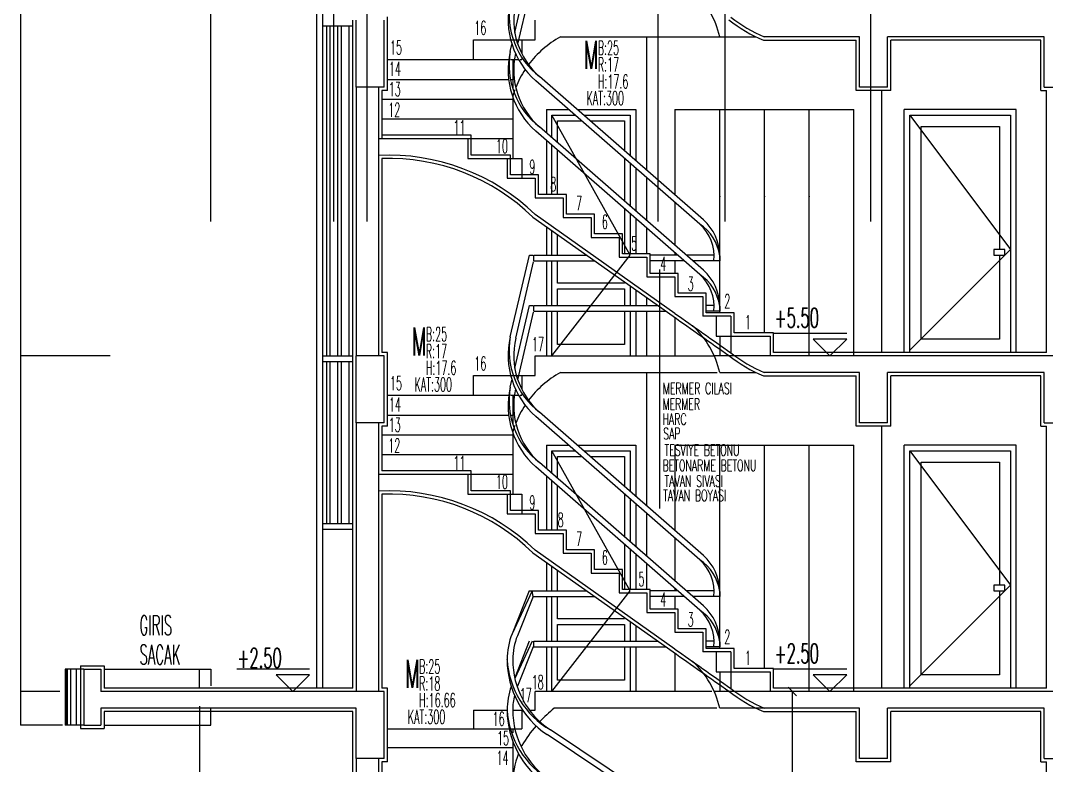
# Model space of a CAD drawing. Extents: x 78 to 306, y -397 to 18.
# Drawn here: x 277.9871 to 278.1706, y -396.8218 to -396.6886 of the extents above; entities that cross this region are included whole.
import ezdxf

# ---------------------------------------------------------------- set-up
doc = ezdxf.new("R2010")
doc.units = 0
doc.header["$LTSCALE"] = 0.5
doc.header["$MEASUREMENT"] = 0
doc.linetypes.add('DASHDOT2', pattern=[0.5, 0.25, -0.125, 0, -0.125])
doc.linetypes.add('DOT2', pattern=[0.125, 0, -0.125])
doc.layers.get('0').update_dxf_attribs({"linetype": 'CONTINUOUS'})
for name, color, linetype in [('AKS', 5, 'DASHDOT2'), ('DUVAR', 6, 'CONTINUOUS'), ('IZDUSUM', 2, 'DOT2'), ('KAPI', 1, 'CONTINUOUS'), ('KOLON', 4, 'CONTINUOUS'), ('MERDIVEN', 3, 'CONTINUOUS'), ('OLCU', 31, 'CONTINUOUS'), ('SIVA', 7, 'CONTINUOUS'), ('TARAMA', 8, 'CONTINUOUS'), ('TEFRIS', 11, 'CONTINUOUS'), ('YESIL', 73, 'CONTINUOUS')]:
    doc.layers.add(name, color=color, linetype=linetype)
doc.styles.add('OLCU', font='romans.shx', dxfattribs={"width": 0.6, "height": 0.125})

msp = doc.modelspace()

# ---------------------------------------------------------------- linework, layer by layer
at = {"color": 0, "linetype": 'ByBlock'}
msp.add_line((278.125886640167, -396.8093098737714), (278.124386640167, -396.8078098737714), dxfattribs=at)
at = {"layer": 'AKS'}
for p, q in [((278.0211439419302, -396.9495598737714), (278.0211439419302, -396.2955598737722)), ((278.0431439419302, -396.9495598737714), (278.0431439419302, -396.2955598737722)), ((278.1011439419303, -396.9495598737714), (278.1011439419303, -396.2955598737722)), ((278.1391439419302, -396.9495598737714), (278.1391439419302, -396.2955598737722)), ((278.0491439419303, -396.9495598737714), (278.0491439419303, -396.2995598737714)), ((278.1131439419303, -396.9495598737714), (278.1131439419303, -396.2995598737714))]:
    msp.add_line(p, q, dxfattribs=at)
at = {"layer": 'DUVAR'}
for p, q in [((278.0471439419395, -396.7005598737714), (278.0471439419405, -396.7485598737714)), ((278.0511439419381, -396.7005598737714), (278.0511439419402, -396.7485598737714)), ((278.0471439419395, -396.7605598737714), (278.0471439419405, -396.8085598737714)), ((278.0511439419381, -396.7605598737714), (278.0511439419402, -396.8085598737714)), ((278.0471439419395, -396.8205598737714), (278.0471439419405, -396.8685598737714)), ((278.0511439419381, -396.8205598737714), (278.0511439419402, -396.8685598737714))]:
    msp.add_line(p, q, dxfattribs=at)
at = {"layer": 'IZDUSUM', "ltscale": 0.6}
for p, q in [((278.0961439419302, -396.7305598737714), (278.0821439419303, -396.7055598737714)), ((278.1461439419242, -396.7055598737714), (278.1641439419264, -396.7295598737714)), ((278.0821439419303, -396.7485598737714), (278.0961439419302, -396.7305598737714)), ((278.1641439419264, -396.7295598737714), (278.1461439419242, -396.7475598737714)), ((278.0031439419303, -396.7485598737714), (277.9871737502912, -396.7485598737714)), ((278.0961439419302, -396.7905598737714), (278.0821439419303, -396.7655598737714)), ((278.1461439419242, -396.7655598737714), (278.1641439419264, -396.7895598737714)), ((278.0821439419303, -396.8085598737714), (278.0961439419302, -396.7905598737714)), ((278.1641439419264, -396.7895598737714), (278.1461439419242, -396.8075598737714)), ((278.0191439419337, -396.8079598737714), (278.019143941934, -396.8045598737714)), ((277.9941439419302, -396.8085598737714), (277.9871737502912, -396.8085598737714)), ((278.0191439419337, -396.8111598737714), (278.019143941934, -396.8145598737714))]:
    msp.add_line(p, q, dxfattribs=at)
at = {"layer": 'IZDUSUM', "ltscale": 0.3}
for p, q in [((278.1115301200708, -396.741501050242), (278.1115301200708, -396.7450304620067)), ((278.1115301200708, -396.7450304620067), (278.1141551200706, -396.7450304620067)), ((278.1121439419342, -396.7450304620067), (278.1121439419342, -396.7485598737714)), ((278.1141551200706, -396.7450304620067), (278.1141551200706, -396.7480304620067)), ((278.1211737502912, -396.7485598737714), (278.111162466109, -396.7485598737714)), ((278.1115301200708, -396.801501050242), (278.1115301200708, -396.8050304620067)), ((278.1115301200708, -396.8050304620067), (278.1141551200706, -396.8050304620067)), ((278.1121439419342, -396.8050304620067), (278.1121439419342, -396.8085598737714)), ((278.1141551200706, -396.8050304620067), (278.1141551200706, -396.8080304620067)), ((278.1211737502912, -396.8085598737714), (278.111162466109, -396.8085598737714))]:
    msp.add_line(p, q, dxfattribs=at)
at = {"layer": 'KAPI'}
for p, q in [((278.0401439419398, -396.8079598737714), (278.0401439419398, -396.4011598737711)), ((278.0411439419398, -396.4011598737714), (278.0411439419398, -396.8079598737714)), ((278.0411439419398, -396.6895598737714), (278.0465439419395, -396.6895598737714)), ((278.0411439419398, -396.7485598737714), (278.0465439419395, -396.7485598737714)), ((278.0411439419398, -396.7495598737714), (278.0465439419395, -396.7495598737714)), ((278.0411439419398, -396.7785598737714), (278.0465439419395, -396.7785598737714)), ((278.0411439419398, -396.7795598737714), (278.0465439419395, -396.7795598737714))]:
    msp.add_line(p, q, dxfattribs=at)
at = {"layer": 'KAPI', "ltscale": 1.4}
for p, q in [((277.9871439419339, -396.4945598737714), (277.987143941934, -396.8145598737714)), ((278.0755057847823, -396.6907452036153), (278.078130361833, -396.6795598737714)), ((278.0760390988768, -396.6928498595255), (278.0788769493501, -396.6807556085363)), ((278.0746998679174, -396.6941798316664), (278.075001221553, -396.6928955333784)), ((278.1085788766508, -396.725016205905), (278.0792755846844, -396.6994110834063)), ((278.1092368679463, -396.7242631803709), (278.07993357598, -396.6986580578722)), ((278.1085788766508, -396.734016205905), (278.0792755846844, -396.7084110834063)), ((278.1092368679463, -396.7332631803709), (278.07993357598, -396.7076580578722)), ((278.0746998679174, -396.7451798316664), (278.078130361833, -396.7305598737714)), ((278.078130361833, -396.7305598737714), (278.0787364146153, -396.7305598737714)), ((278.0789228774523, -396.7305598737714), (278.0883535093315, -396.7305598737714)), ((278.0789228774523, -396.7315598737714), (278.0789228774523, -396.7305598737714)), ((278.104623343548, -396.7305598737714), (278.0997439419339, -396.7305598737714)), ((278.111162466109, -396.7305598737714), (278.1061431204915, -396.7305598737714)), ((278.0756734258865, -396.7454082717696), (278.0788769493501, -396.7317556085363)), ((278.0789228774523, -396.7315598737714), (278.0897701759982, -396.7315598737714)), ((278.1057677743926, -396.7315598737714), (278.0997439419339, -396.7315598737714)), ((278.1121439419342, -396.7315598737714), (278.1072875513361, -396.7315598737714)), ((278.1121439419342, -396.7306638974106), (278.1121439419342, -396.7315598737714)), ((278.0755057847823, -396.7507452036153), (278.078130361833, -396.7395598737714)), ((278.078130361833, -396.7395598737714), (278.0787364146153, -396.7395598737714)), ((278.0789228774523, -396.7395598737714), (278.1011035093316, -396.7395598737714)), ((278.0789228774523, -396.7405598737714), (278.0789228774523, -396.7395598737714)), ((278.111162466109, -396.7395598737714), (278.1097439419339, -396.7395598737714)), ((278.1121439419342, -396.7396638974106), (278.1121439419342, -396.7405598737714)), ((278.0760390988768, -396.7528498595255), (278.0788769493501, -396.7407556085363)), ((278.0789228774523, -396.7405598737714), (278.1025201759982, -396.7405598737714)), ((278.1121439419342, -396.7405598737714), (278.1097439419339, -396.7405598737714)), ((278.0746998679174, -396.7541798316664), (278.075001221553, -396.7528955333784)), ((278.1085788766508, -396.785016205905), (278.0792755846844, -396.7594110834063)), ((278.1092368679463, -396.7842631803709), (278.07993357598, -396.7586580578722)), ((278.1085788766508, -396.794016205905), (278.0792755846844, -396.7684110834063)), ((278.1092368679463, -396.7932631803709), (278.07993357598, -396.7676580578722)), ((278.0786439419431, -396.7905598737714), (278.0750379833018, -396.7982284791557)), ((278.0781054254622, -396.7905598737714), (278.0750379833018, -396.7982284791557)), ((278.0781054254622, -396.7905598737714), (278.0883535093315, -396.7905598737714)), ((278.0787824584231, -396.7915598737714), (278.0786439419431, -396.7905598737714)), ((278.104623343548, -396.7905598737714), (278.0997439419339, -396.7905598737714)), ((278.111162466109, -396.7905598737714), (278.1061431204915, -396.7905598737714)), ((278.1121439419342, -396.7906638974106), (278.1121439419342, -396.7915598737714)), ((278.0787824584231, -396.7915598737714), (278.0759664599924, -396.7985998698328)), ((278.0787824584231, -396.7915598737714), (278.0897701759982, -396.7915598737714)), ((278.1057677743926, -396.7915598737713), (278.0997439419339, -396.7915598737713)), ((278.1121439419342, -396.7915598737714), (278.1072875513361, -396.7915598737713)), ((278.0781054254622, -396.7995598737714), (278.0754909236007, -396.8060961284111)), ((278.0786439419431, -396.7995598737714), (278.0755164440644, -396.8062109614455)), ((278.0789228774523, -396.7995598737714), (278.1011035093316, -396.7995598737714)), ((278.0789228774523, -396.8005598737714), (278.0789228774523, -396.7995598737714)), ((278.111162466109, -396.7995598737714), (278.1097439419339, -396.7995598737714)), ((278.1121439419342, -396.7996638974106), (278.1121439419342, -396.8005598737714)), ((278.0787824584231, -396.8005598737714), (278.0759664599924, -396.8075998698328)), ((278.0789228774523, -396.8005598737714), (278.1025201759982, -396.8005598737714)), ((278.1121439419342, -396.8005598737714), (278.1097439419339, -396.8005598737714)), ((278.0741439419344, -396.802877673806), (278.0741439419344, -396.8028708626189)), ((277.9984430683699, -396.8045598737714), (277.995143941937, -396.8045598737714)), ((278.0021439419302, -396.8045598737714), (278.0211439419302, -396.8045598737714)), ((278.0211439419302, -396.8045598737714), (278.0211439419302, -396.8075598737714)), ((278.0750388630735, -396.8072262797265), (278.0750379833018, -396.8072284791558)), ((278.0750389300123, -396.8072264658356), (278.0750379833018, -396.8072284791558)), ((278.0211439419302, -396.8145598737714), (278.0211439419302, -396.8115598737714)), ((278.0741439419344, -396.811877673806), (278.0741439419344, -396.8118708626189)), ((277.9946331502425, -396.8145598737714), (277.987143941934, -396.8145598737714)), ((277.9984430683699, -396.8145598737714), (277.995143941937, -396.8145598737714)), ((278.0021439419302, -396.8145598737714), (278.0211439419302, -396.8145598737714)), ((278.019143941934, -396.8145598737714), (278.019143941934, -396.8569598737714)), ((278.1060229941908, -396.8327468338219), (278.0813132687751, -396.8162736835448)), ((278.1065776943869, -396.8319147835276), (278.0818679689714, -396.8154416332505))]:
    msp.add_line(p, q, dxfattribs=at)
for centre, radius, start, end in [((278.0888164584699, -396.6884922131621), 0.0145, 166.7947485186493, 228.8531430923272), ((278.0885425720721, -396.6875598531943), 0.01404581648699123, 170.2443317108875, 232.1988844036544), ((278.0888164584699, -396.6884922131621), 0.0135, 166.7947485186493, 228.8531430923272), ((278.0888164584699, -396.6974922131621), 0.0145, 166.7947485186493, 228.8531430923272), ((278.0885425720721, -396.6965598531943), 0.01404581648699123, 170.2443317108875, 232.1988844036544), ((278.0888164584699, -396.6974922131621), 0.0135, 167.402127954247, 228.8531430923272), ((278.104079615506, -396.7318053895172), 0.008144713928051318, 8.056600433461284, 56.46715810836864), ((278.1036439419341, -396.7306638974106), 0.0075, 353.138858485785, 48.85314309232722), ((278.1036439419341, -396.7306638974106), 0.0085, 0, 48.85314309232722), ((278.104079615506, -396.7408053895172), 0.008144713928051318, 8.056600433461284, 56.46715810836864), ((278.1036439419341, -396.7396638974106), 0.0075, 353.138858485785, 48.85314309232722), ((278.1036439419341, -396.7396638974106), 0.0085, 0, 48.85314309232722), ((278.0888164584699, -396.7484922131621), 0.0145, 166.7947485186493, 228.8531430923272), ((278.0885425720721, -396.7475598531943), 0.01404581648699123, 170.2443317108875, 232.1988844036544), ((278.0888164584699, -396.7484922131621), 0.0135, 166.7947485186493, 228.8531430923272), ((278.0888164584699, -396.7574922131621), 0.0145, 166.7947485186493, 228.8531430923272), ((278.0885425720721, -396.7565598531943), 0.01404581648699123, 170.2443317108875, 232.1988844036544), ((278.0888164584699, -396.7574922131621), 0.0135, 167.402127954247, 228.8531430923272), ((278.104079615506, -396.7918053895172), 0.008144713928051318, 8.056600433461284, 56.46715810836864), ((278.1036439419341, -396.7906638974106), 0.0075, 353.138858485785, 48.85314309232722), ((278.1036439419341, -396.7906638974106), 0.0085, 0, 48.85314309232722), ((278.104079615506, -396.8008053895172), 0.008144713928051318, 8.056600433461284, 56.46715810836864), ((278.1036439419341, -396.7996638974106), 0.0075, 353.138858485785, 48.85314309232722), ((278.1036439419341, -396.7996638974106), 0.0085, 0, 48.85314309232722), ((278.0866439419344, -396.8028708626189), 0.0125, 158.1985904706174, 180), ((278.0866439419344, -396.8028708626189), 0.0115, 158.1985904706174, 180), ((278.0897677928687, -396.8019287522661), 0.01565264099463733, 183.4756152540601, 239.6888316986364), ((278.0902439419344, -396.802877673806), 0.0161, 180, 236.3099324740654), ((278.0902439419344, -396.802877673806), 0.0151, 180, 236.3099324740654), ((278.0866439419344, -396.8118708626189), 0.0125, 160.3424354139495, 180), ((278.0866439419344, -396.8118708626189), 0.0115, 158.1985904706174, 158.6780426793013), ((278.0866439419344, -396.8118708626189), 0.0115, 166.733181401989, 180), ((278.0897677928687, -396.8109287522661), 0.01565264099463733, 183.4756152540601, 239.6888316986364), ((278.0902439419344, -396.811877673806), 0.0161, 180, 236.3099324740654), ((278.0902439419344, -396.811877673806), 0.0151, 180, 236.3099324740654)]:
    msp.add_arc(centre, radius, start, end, dxfattribs=at)
for p in [(278.1121439419302, -396.7200598737714), (278.1201439419302, -396.7200598737714), (278.1281439419303, -396.7200598737714)]:
    msp.add_point(p, dxfattribs=at)
at = {"layer": 'KOLON'}
for p, q in [((278.0471439419395, -396.7005598737714), (278.0471439419395, -396.6885598737714)), ((278.0521439419302, -396.7005598737714), (278.0521439419302, -396.6885598737714)), ((278.1371439419395, -396.6915598737714), (278.1200955081806, -396.6915598737714)), ((278.1371439419395, -396.7005598737714), (278.1371439419395, -396.6915598737714)), ((278.1421439419303, -396.7005598737714), (278.1421439419303, -396.6915598737714)), ((278.1701439419431, -396.6915598737714), (278.1421439419303, -396.6915598737714)), ((278.1701439419431, -396.7005598737714), (278.1701439419431, -396.6915598737714)), ((278.0521439419302, -396.7005598737714), (278.0471439419395, -396.7005598737714)), ((278.1421439419303, -396.7005598737714), (278.1371439419395, -396.7005598737714)), ((278.1701439419431, -396.7005598737714), (278.1751439419339, -396.7005598737714)), ((278.0511439419384, -396.7097363443596), (278.0671141335774, -396.7097363443596)), ((278.0671141335774, -396.7097363443596), (278.0671141335774, -396.7132657561243)), ((278.0671141335774, -396.7132657561243), (278.0741327637979, -396.7132657561243)), ((278.0741327637979, -396.7132657561243), (278.0741327637979, -396.716795167889)), ((278.0741327637979, -396.716795167889), (278.0791439419339, -396.716795167889)), ((278.0791439419339, -396.716795167889), (278.0791439419339, -396.7203245796537)), ((278.0791439419339, -396.7203245796537), (278.0841439419339, -396.7203245796537)), ((278.0841439419339, -396.7203245796537), (278.0841439419339, -396.7238539914184)), ((278.1041439419332, -396.7409716384768), (278.0791439419339, -396.7233245796537)), ((278.0841439419339, -396.7238539914184), (278.0891439419339, -396.7238539914184)), ((278.0891439419339, -396.7238539914184), (278.0891439419339, -396.7273834031831)), ((278.0891439419339, -396.7273834031831), (278.0941439419339, -396.7273834031831)), ((278.0941439419339, -396.7273834031831), (278.0941439419339, -396.7309128149478)), ((278.0941439419339, -396.7309128149478), (278.0991439419338, -396.7309128149478)), ((278.0991439419338, -396.7309128149478), (278.0991439419338, -396.7344422267125)), ((278.0991439419338, -396.7344422267125), (278.1041439419338, -396.7344422267125)), ((278.1041439419338, -396.7344422267125), (278.1041439419338, -396.7379716384773)), ((278.1041439419338, -396.7379716384773), (278.1091439419338, -396.7379716384773)), ((278.1091439419338, -396.7379716384773), (278.1091439419338, -396.741501050242)), ((278.1141551200706, -396.741501050242), (278.1091439419338, -396.741501050242)), ((278.1141551200706, -396.741501050242), (278.1141551200706, -396.7450304620067)), ((278.1141551200706, -396.7450304620067), (278.1211737502912, -396.7450304620067)), ((278.1211737502912, -396.7450304620067), (278.1211737502912, -396.7485598737714)), ((278.0471439419395, -396.7605598737714), (278.0471439419395, -396.7485598737714)), ((278.0521439419302, -396.7485598737714), (278.0471439419395, -396.7485598737714)), ((278.0521439419302, -396.7605598737714), (278.0521439419302, -396.7485598737714)), ((278.3191439419393, -396.7485598737714), (278.1211737502912, -396.7485598737714)), ((278.1371439419395, -396.7515598737714), (278.1200955081806, -396.7515598737714)), ((278.1371439419395, -396.7605598737714), (278.1371439419395, -396.7515598737714)), ((278.1421439419303, -396.7605598737714), (278.1421439419303, -396.7515598737714)), ((278.1701439419431, -396.7515598737714), (278.1421439419303, -396.7515598737714)), ((278.1701439419431, -396.7605598737714), (278.1701439419431, -396.7515598737714)), ((278.0521439419302, -396.7605598737714), (278.0471439419395, -396.7605598737714)), ((278.1421439419303, -396.7605598737714), (278.1371439419395, -396.7605598737714)), ((278.1701439419431, -396.7605598737714), (278.1751439419339, -396.7605598737714)), ((278.0511439419384, -396.7697363443596), (278.0671141335774, -396.7697363443596)), ((278.0671141335774, -396.7697363443596), (278.0671141335774, -396.7732657561243)), ((278.0671141335774, -396.7732657561243), (278.0741327637979, -396.7732657561243)), ((278.0741327637979, -396.7732657561243), (278.0741327637979, -396.776795167889)), ((278.0741327637979, -396.776795167889), (278.0791439419339, -396.776795167889)), ((278.0791439419339, -396.776795167889), (278.0791439419339, -396.7803245796537)), ((278.0791439419339, -396.7803245796537), (278.0841439419339, -396.7803245796537)), ((278.0841439419339, -396.7803245796537), (278.0841439419339, -396.7838539914184)), ((278.1041439419332, -396.8009716384768), (278.0791439419339, -396.7833245796537)), ((278.0841439419339, -396.7838539914184), (278.0891439419339, -396.7838539914184)), ((278.0891439419339, -396.7838539914184), (278.0891439419339, -396.7873834031831)), ((278.0891439419339, -396.7873834031831), (278.0941439419339, -396.7873834031831)), ((278.0941439419339, -396.7873834031831), (278.0941439419339, -396.7909128149478)), ((278.0941439419339, -396.7909128149478), (278.0991439419338, -396.7909128149478)), ((278.0991439419338, -396.7909128149478), (278.0991439419338, -396.7944422267125)), ((278.0991439419338, -396.7944422267125), (278.1041439419338, -396.7944422267125)), ((278.1041439419338, -396.7944422267125), (278.1041439419338, -396.7979716384772)), ((278.1041439419338, -396.7979716384772), (278.1091439419338, -396.7979716384772)), ((278.1091439419338, -396.7979716384772), (278.1091439419338, -396.801501050242)), ((278.1141551200706, -396.801501050242), (278.1091439419338, -396.801501050242)), ((278.1141551200706, -396.801501050242), (278.1141551200706, -396.8050304620067)), ((277.9984430683699, -396.8045598737714), (277.9984430683699, -396.8145598737714)), ((277.9984430683699, -396.8045598737714), (278.0015064499731, -396.8045598737714)), ((278.0015064499731, -396.8045598737714), (278.0015064499731, -396.8085598737714)), ((278.1141551200706, -396.8050304620067), (278.1211737502912, -396.8050304620067)), ((278.1211737502912, -396.8050304620067), (278.1211737502912, -396.8085598737714)), ((278.0521439419302, -396.8085598737714), (278.0015064499731, -396.8085598737714)), ((278.0521439419302, -396.8205598737714), (278.0521439419302, -396.8085598737714)), ((278.1371439419395, -396.8085598737714), (278.1211737502912, -396.8085598737714)), ((278.3191439419342, -396.8085598737714), (278.1371439419395, -396.8085598737714)), ((278.0471439419395, -396.8115598737714), (278.0015064499731, -396.8115598737714)), ((278.0015064499731, -396.8115598737714), (278.0015064499731, -396.8145598737714)), ((278.0311439419302, -396.8115598737714), (278.0091439419302, -396.8115598737714)), ((278.0471439419395, -396.8205598737714), (278.0471439419395, -396.8115598737714)), ((278.1371439419395, -396.8115598737714), (278.1200955081806, -396.8115598737714)), ((278.1371439419395, -396.8205598737714), (278.1371439419395, -396.8115598737714)), ((278.1421439419303, -396.8205598737714), (278.1421439419303, -396.8115598737714)), ((278.1701439419431, -396.8115598737714), (278.1421439419303, -396.8115598737714)), ((278.1701439419431, -396.8205598737714), (278.1701439419431, -396.8115598737714)), ((277.9984430683699, -396.8145598737714), (278.0015064499731, -396.8145598737714)), ((278.0521439419302, -396.8205598737714), (278.0471439419395, -396.8205598737714)), ((278.1421439419303, -396.8205598737714), (278.1371439419395, -396.8205598737714)), ((278.1701439419431, -396.8205598737714), (278.1751439419339, -396.8205598737714))]:
    msp.add_line(p, q, dxfattribs=at)
for centre, radius, start, end in [((278.1304203170684, -396.6674182159579), 0.02625683378763378, 231.7229028187718, 246.8447643147188), ((278.0529953969904, -396.7501566141912), 0.03746604436127639, 45.73911794023678, 92.83253236480148), ((281.4650432193435, -391.9850040345522), 5.823647637218268, 234.7523003711531, 234.872816896798), ((278.1304203170684, -396.7274182159579), 0.02625683378763378, 231.7229028187718, 246.8447643147188), ((278.0529953969904, -396.8101566141912), 0.03746604436127639, 45.73911794023678, 92.83253236480148), ((281.4650432193435, -392.0450040345522), 5.823647637218268, 234.7523003711531, 234.872816896798), ((278.1304203170684, -396.7874182159579), 0.02625683378763378, 231.7229028187718, 246.8447643147188)]:
    msp.add_arc(centre, radius, start, end, dxfattribs=at)
at = {"layer": 'MERDIVEN', "ltscale": 1.4}
for p, q in [((278.0791439419339, -396.6920892855361), (278.0791439419339, -396.6885598737714)), ((278.0681439419395, -396.6920892855361), (278.0791439419339, -396.6920892855361)), ((278.0681439419395, -396.6956186973008), (278.0681439419395, -396.6920892855361)), ((278.0767577638067, -396.6920892855361), (278.0767577638067, -396.6945616351296)), ((278.0836544658022, -396.6915598737714), (278.1121439419342, -396.6915598737714)), ((278.1121439419342, -396.6915598737714), (278.118652994556, -396.6915598737714)), ((278.0527439419303, -396.6956186973008), (278.0744380045086, -396.6956186973008)), ((278.0754987248307, -396.6956186973008), (278.0761885835964, -396.6956186973008)), ((278.0527439419303, -396.6991481090655), (278.0744113201937, -396.6991481090655)), ((278.0517439419381, -396.7026775208302), (278.0751439419344, -396.7026775208302)), ((278.0751439419344, -396.7021481090655), (278.0751439419344, -396.7097363443596)), ((278.0517439419383, -396.7062069325949), (278.0751439419344, -396.7062069325949)), ((278.0671141335774, -396.7097363443596), (278.0751439419344, -396.7097363443596)), ((278.0751439419344, -396.7097363443596), (278.0751439419344, -396.7132657561243)), ((278.0741327637979, -396.7132657561243), (278.0767577637974, -396.7132657561243)), ((278.0767577637974, -396.7132657561243), (278.0767577637974, -396.716795167889)), ((278.0791439419339, -396.7485598737714), (278.111162466109, -396.7485598737714)), ((278.0791439419339, -396.7520892855361), (278.0791439419339, -396.7485598737714)), ((278.0681439419395, -396.7520892855361), (278.0791439419339, -396.7520892855361)), ((278.0681439419395, -396.7556186973008), (278.0681439419395, -396.7520892855361)), ((278.0767577638067, -396.7520892855361), (278.0767577638067, -396.7545616351295)), ((278.0836544658022, -396.7515598737714), (278.1116652957808, -396.7515598737714)), ((278.1121439419342, -396.7515598737714), (278.118652994556, -396.7515598737714)), ((278.0527439419303, -396.7556186973008), (278.0744380045086, -396.7556186973008)), ((278.0754987248307, -396.7556186973008), (278.0761885835964, -396.7556186973008)), ((278.0527439419303, -396.7591481090655), (278.0744113201937, -396.7591481090655)), ((278.0517439419381, -396.7626775208302), (278.0751439419344, -396.7626775208302)), ((278.0751439419344, -396.7621481090655), (278.0751439419344, -396.7697363443596)), ((278.0517439419383, -396.7662069325949), (278.0751439419344, -396.7662069325949)), ((278.0671141335774, -396.7697363443596), (278.0751439419344, -396.7697363443596)), ((278.0751439419344, -396.7697363443596), (278.0751439419344, -396.7732657561243)), ((278.0741327637979, -396.7732657561243), (278.0767577637974, -396.7732657561243)), ((278.0767577637974, -396.7732657561243), (278.0767577637974, -396.776795167889)), ((277.9984430683699, -396.8045598737714), (277.9967985933784, -396.8045598737714)), ((278.1107243254463, -396.8085598737714), (278.0791439419431, -396.8085598737714)), ((278.0791439419431, -396.8118932071047), (278.0791439419431, -396.8085598737714)), ((278.0681439419395, -396.8118932071047), (278.0741448931068, -396.8118932071047)), ((278.0681439419395, -396.8118932071047), (278.0681439419395, -396.8152265404381)), ((278.0751439499239, -396.8118932071047), (278.0769048955165, -396.8118932071047)), ((278.0767577638068, -396.8118932071047), (278.0767577638068, -396.8152265404381)), ((278.0781307194342, -396.8118932071047), (278.0791439419431, -396.8118932071047)), ((278.1116585976437, -396.8115598737714), (278.0825464547273, -396.8115598737714)), ((278.1200955081806, -396.8115598737714), (278.1121439419342, -396.8115598737714)), ((277.9984430683699, -396.8145598737714), (277.9967985933784, -396.8145598737714)), ((278.0527439419303, -396.8152265404381), (278.0744960820074, -396.8152265404381)), ((278.075675669279, -396.8152265404381), (278.0767577638068, -396.8152265404381)), ((278.0527439419303, -396.8185598737714), (278.0751439419344, -396.8185598737714)), ((278.0751439419344, -396.8174633698235), (278.0751439419344, -396.8248804885417))]:
    msp.add_line(p, q, dxfattribs=at)
for centre, radius, start, end in [((278.0966074382773, -396.6949822255542), 0.01590897349318141, 12.42261696889106, 47.81896226819839), ((278.0922318612741, -396.707168518259), 0.01781015148253078, 118.7900501135647, 143.2620312954516), ((278.0922318612741, -396.707168518259), 0.01781015148253078, 146.6416575084344, 158.3479517373642), ((278.0966074382773, -396.7549822255542), 0.01590897349318141, 12.42261696889106, 47.81896226819839), ((278.0922318612741, -396.767168518259), 0.01781015148253078, 118.7900501135647, 143.2620312954516), ((278.0922318612741, -396.767168518259), 0.01781015148253078, 146.6416575084344, 158.3479517373642), ((278.0966074382773, -396.8149822255542), 0.01590897349318141, 12.42261696889106, 47.81896226819839), ((278.0985731533975, -396.8313224185591), 0.02544431659040183, 129.040784194356, 136.9488104883711), ((278.0985731533975, -396.8313224185591), 0.02544431659040183, 139.2010255536648, 149.0234137831292), ((278.0912172252501, -396.8252461412465), 0.01607329526696165, 154.1049267291908, 154.9958537480189), ((278.0912172252501, -396.8252461412465), 0.01607329526696165, 159.6468458662473, 180.0698701724008)]:
    msp.add_arc(centre, radius, start, end, dxfattribs=at)
at = {"layer": 'OLCU', "ltscale": 1.4}
for p, q in [((277.9967985933784, -396.8045598737714), (277.9964520344265, -396.8045598737714)), ((277.9967985933784, -396.8145598737714), (277.9964520344265, -396.8145598737714))]:
    msp.add_line(p, q, dxfattribs=at)
at = {"layer": 'SIVA', "ltscale": 1.4}
for p, q in [((278.0527439419303, -396.7011598737714), (278.0527439419303, -396.6879598737714)), ((278.0465439419395, -396.7485598737714), (278.0465439419395, -396.6885598737714)), ((278.0465439419395, -396.7485598737714), (278.0465439419395, -396.6885598737714)), ((278.1199733132042, -396.6921598737714), (278.1365439419333, -396.6921598737714)), ((278.1365439419333, -396.7011598737714), (278.1365439419333, -396.6921598737714)), ((278.1427439419302, -396.7011598737714), (278.1427439419302, -396.6921598737714)), ((278.1695439419431, -396.6921598737714), (278.1427439419302, -396.6921598737714)), ((278.1695439419431, -396.7011598737714), (278.1695439419431, -396.6921598737714)), ((278.0517439419381, -396.7011598737714), (278.0517439419385, -396.7097363443596)), ((278.0527439419303, -396.7011598737714), (278.0517439419381, -396.7011598737714)), ((278.1427439419302, -396.7011598737714), (278.1365439419333, -396.7011598737714)), ((278.1695439419431, -396.7011598737714), (278.1705439419342, -396.7011598737714)), ((278.1705439419342, -396.7479598737714), (278.1705439419342, -396.7011598737714)), ((278.0677141335774, -396.7091363443596), (278.0517439419384, -396.7091363443596)), ((278.0677141335774, -396.7126657561243), (278.0677141335774, -396.7091363443596)), ((278.0517439419386, -396.7133118169046), (278.0517439419402, -396.7479598737714)), ((278.0747327637979, -396.7126657561243), (278.0677141335774, -396.7126657561243)), ((278.0747327637979, -396.7161951678891), (278.0747327637979, -396.7126657561243)), ((278.0797439419339, -396.7161951678891), (278.0747327637979, -396.7161951678891)), ((278.0797439419339, -396.7197245796538), (278.0797439419339, -396.7161951678891)), ((278.0847439419339, -396.7197245796538), (278.0797439419339, -396.7197245796538)), ((278.0847439419339, -396.7232539914185), (278.0847439419339, -396.7197245796538)), ((278.0897439419339, -396.7232539914185), (278.0847439419339, -396.7232539914185)), ((278.0897439419339, -396.7267834031832), (278.0897439419339, -396.7232539914185)), ((278.0787590101889, -396.7237872861413), (278.1037979320147, -396.7414618191948)), ((278.0947439419339, -396.7267834031832), (278.0897439419339, -396.7267834031832)), ((278.0947439419339, -396.7303128149479), (278.0947439419339, -396.7267834031832)), ((278.0997439419339, -396.7303128149479), (278.0947439419339, -396.7303128149479)), ((278.0997439419339, -396.7338422267126), (278.0997439419339, -396.7303128149479)), ((278.1047439419339, -396.7338422267126), (278.0997439419339, -396.7338422267126)), ((278.1047439419339, -396.7373716384773), (278.1047439419339, -396.7338422267126)), ((278.1097439419339, -396.7373716384773), (278.1047439419339, -396.7373716384773)), ((278.1097439419339, -396.740901050242), (278.1097439419339, -396.7373716384773)), ((278.1147551200706, -396.740901050242), (278.1097439419339, -396.740901050242)), ((278.1147551200706, -396.7444304620067), (278.1147551200706, -396.740901050242)), ((278.1217737502911, -396.7444304620067), (278.1147551200706, -396.7444304620067)), ((278.1217737502911, -396.7479598737714), (278.1217737502911, -396.7444304620067)), ((278.0465439419395, -396.8079598737714), (278.0465439419395, -396.7485598737714)), ((278.0527439419303, -396.7479598737714), (278.0517439419402, -396.7479598737714)), ((278.0527439419303, -396.7611598737714), (278.0527439419303, -396.7479598737714)), ((278.1705439419342, -396.7479598737714), (278.1217737502911, -396.7479598737714)), ((278.1199733132042, -396.7521598737714), (278.1365439419333, -396.7521598737714)), ((278.1365439419333, -396.7611598737714), (278.1365439419333, -396.7521598737714)), ((278.1427439419302, -396.7611598737714), (278.1427439419302, -396.7521598737713)), ((278.1695439419431, -396.7521598737714), (278.1427439419302, -396.7521598737713)), ((278.1695439419431, -396.7611598737714), (278.1695439419431, -396.7521598737714)), ((278.0517439419381, -396.7611598737714), (278.0517439419384, -396.7691363443596)), ((278.0527439419303, -396.7611598737714), (278.0517439419381, -396.7611598737714)), ((278.1427439419302, -396.7611598737714), (278.1365439419333, -396.7611598737714)), ((278.1695439419431, -396.7611598737714), (278.1705439419342, -396.7611598737714)), ((278.1705439419342, -396.8079598737714), (278.1705439419342, -396.7611598737714)), ((278.0677141335774, -396.7691363443596), (278.0517439419384, -396.7691363443596)), ((278.0677141335774, -396.7726657561243), (278.0677141335774, -396.7691363443596)), ((278.0747327637979, -396.7726657561243), (278.0677141335774, -396.7726657561243)), ((278.0747327637979, -396.776195167889), (278.0747327637979, -396.7726657561243)), ((278.0517439419386, -396.7733118169046), (278.0517439419402, -396.8079598737714)), ((278.0797439419339, -396.776195167889), (278.0747327637979, -396.776195167889)), ((278.0797439419339, -396.7797245796538), (278.0797439419339, -396.776195167889)), ((278.0847439419339, -396.7797245796538), (278.0797439419339, -396.7797245796538)), ((278.0847439419339, -396.7832539914185), (278.0847439419339, -396.7797245796538)), ((278.0787590101889, -396.7837872861413), (278.1037979320147, -396.8014618191948)), ((278.0897439419339, -396.7832539914185), (278.0847439419339, -396.7832539914185)), ((278.0897439419339, -396.7867834031832), (278.0897439419339, -396.7832539914185)), ((278.0947439419339, -396.7867834031832), (278.0897439419339, -396.7867834031832)), ((278.0947439419339, -396.7903128149479), (278.0947439419339, -396.7867834031832)), ((278.0997439419339, -396.7903128149479), (278.0947439419339, -396.7903128149479)), ((278.0997439419339, -396.7938422267126), (278.0997439419339, -396.7903128149479)), ((278.1047439419339, -396.7938422267126), (278.0997439419339, -396.7938422267126)), ((278.1047439419339, -396.7973716384773), (278.1047439419339, -396.7938422267126)), ((278.1097439419339, -396.7973716384773), (278.1047439419339, -396.7973716384773)), ((278.1097439419339, -396.800901050242), (278.1097439419339, -396.7973716384773)), ((278.1147551200706, -396.800901050242), (278.1097439419339, -396.800901050242)), ((278.1147551200706, -396.8044304620067), (278.1147551200706, -396.800901050242)), ((277.9978430683698, -396.8039598737714), (277.9978430683698, -396.8151598737714)), ((277.9978430683698, -396.8039598737714), (278.0021064499731, -396.8039598737714)), ((278.0021064499731, -396.8039598737714), (278.0021064499731, -396.8079598737714)), ((278.1217737502911, -396.8044304620067), (278.1147551200706, -396.8044304620067)), ((278.1217737502911, -396.8079598737714), (278.1217737502911, -396.8044304620067)), ((278.0465439419395, -396.8079598737714), (278.0021064499731, -396.8079598737714)), ((278.0527439419303, -396.8079598737714), (278.0517439419402, -396.8079598737714)), ((278.0527439419303, -396.8211598737714), (278.0527439419303, -396.8079598737714)), ((278.1705439419342, -396.8079598737714), (278.1217737502911, -396.8079598737714)), ((278.0021064499731, -396.8121598737714), (278.0021064499731, -396.8151598737714)), ((278.0465439419395, -396.8121598737714), (278.0021064499731, -396.8121598737714)), ((278.0465439419395, -396.8679598737714), (278.0465439419395, -396.8121598737714)), ((278.1199733132042, -396.8121598737713), (278.1365439419333, -396.8121598737713)), ((278.1365439419333, -396.8211598737714), (278.1365439419333, -396.8121598737713)), ((278.1427439419302, -396.8211598737714), (278.1427439419302, -396.8121598737713)), ((278.1695439419431, -396.8121598737714), (278.1427439419302, -396.8121598737713)), ((278.1695439419431, -396.8211598737714), (278.1695439419431, -396.8121598737714)), ((277.9978430683698, -396.8151598737714), (278.0021064499731, -396.8151598737714)), ((278.0517439419381, -396.8211598737714), (278.0517439419382, -396.824626540438)), ((278.0527439419303, -396.8211598737714), (278.0517439419381, -396.8211598737714)), ((278.1427439419302, -396.8211598737714), (278.1365439419333, -396.8211598737714)), ((278.1695439419431, -396.8211598737714), (278.1705439419342, -396.8211598737714)), ((278.1705439419342, -396.8679598737714), (278.1705439419342, -396.8211598737714))]:
    msp.add_line(p, q, dxfattribs=at)
for centre, radius, start, end in [((278.1304203170698, -396.6674182159588), 0.02685683378742346, 231.7582950497443, 247.1084143164764), ((278.0529953969904, -396.7501566141913), 0.03686604436128842, 45.66567015452951, 91.94533674718772), ((281.4649567620942, -391.9851267207027), 5.824097548132974, 234.7523015336761, 234.8726566834065), ((278.1304203170698, -396.7274182159588), 0.02685683378742346, 231.7582950497443, 247.1084143164764), ((278.0529953969904, -396.8101566141913), 0.03686604436128842, 45.66567015452951, 91.94533674718772), ((281.4649567620942, -392.0451267207027), 5.824097548132974, 234.7523015336761, 234.8726566834065), ((278.1304203170698, -396.7874182159587), 0.02685683378742346, 231.7582950497443, 247.1084143164764)]:
    msp.add_arc(centre, radius, start, end, dxfattribs=at)
at = {"layer": 'TARAMA', "ltscale": 1.4}
for p, q in [((278.0418439419396, -396.6895598737714), (278.0418439419396, -396.7485598737714)), ((278.0424439419396, -396.6895598737714), (278.0424439419396, -396.7485598737714)), ((278.0438439419396, -396.6895598737714), (278.0438439419396, -396.7485598737714)), ((278.0444439419396, -396.6895598737714), (278.0444439419396, -396.7485598737714)), ((278.0458439419396, -396.6895598737714), (278.0458439419396, -396.7485598737714)), ((278.0747381485371, -396.6956186973008), (278.0753183067968, -396.6956186973008)), ((278.0751439419344, -396.6956186973008), (278.0751439419344, -396.7007743129722)), ((278.0764845874269, -396.6956186973008), (278.0767577638067, -396.6956186973008)), ((278.0767577638067, -396.695324098396), (278.0767577638067, -396.6956186973008)), ((278.07473728713, -396.6991481090655), (278.0751439419344, -396.6991481090655)), ((278.0418439419396, -396.7495598737714), (278.0418439419396, -396.7785598737714)), ((278.0424439419396, -396.7495598737714), (278.0424439419396, -396.7785598737714)), ((278.0438439419396, -396.7495598737714), (278.0438439419396, -396.7785598737714)), ((278.0444439419396, -396.7495598737714), (278.0444439419396, -396.7785598737714)), ((278.0458439419396, -396.7495598737714), (278.0458439419396, -396.7785598737714)), ((278.0747381485371, -396.7556186973008), (278.0753183067968, -396.7556186973008)), ((278.0751439419344, -396.7556186973008), (278.0751439419344, -396.7607743129722)), ((278.0764845874269, -396.7556186973008), (278.0767577638067, -396.7556186973008)), ((278.0767577638067, -396.755324098396), (278.0767577638067, -396.7556186973008)), ((278.07473728713, -396.7591481090655), (278.0751439419344, -396.7591481090655)), ((277.995143941937, -396.8045598737714), (277.995143941937, -396.8145598737714)), ((277.9952197599061, -396.8045598737714), (277.9952197599061, -396.8145598737714)), ((277.9954850870233, -396.8045598737714), (277.9954850870233, -396.8145598737714)), ((277.9960915592267, -396.8045598737714), (277.9960915592267, -396.8145598737714)), ((277.997077073576, -396.8045598737714), (277.997077073576, -396.8145598737714)), ((278.0748499806241, -396.8152265404381), (278.0754359571396, -396.8152265404381)), ((278.0751439419344, -396.8152265404381), (278.0751439419344, -396.8159311810008))]:
    msp.add_line(p, q, dxfattribs=at)
at = {"layer": 'TARAMA'}
for p, q in [((278.1631439419265, -396.7295598737711), (278.1611439419265, -396.7295598737711)), ((278.1611439419265, -396.7295598737711), (278.1611439419265, -396.7305598737711)), ((278.1611439419265, -396.7305598737711), (278.1631439419265, -396.7305598737711)), ((278.1631439419265, -396.7305598737711), (278.1631439419265, -396.7295598737711)), ((278.1631439419265, -396.7895598737711), (278.1611439419265, -396.7895598737711)), ((278.1611439419265, -396.7895598737711), (278.1611439419265, -396.7905598737711)), ((278.1611439419265, -396.7905598737711), (278.1631439419265, -396.7905598737711)), ((278.1631439419265, -396.7905598737711), (278.1631439419265, -396.7895598737711))]:
    msp.add_line(p, q, dxfattribs=at)
at = {"layer": 'TARAMA', "ltscale": 1.4}
for centre in [(278.0922318612741, -396.707168518259), (278.0922318612741, -396.767168518259)]:
    msp.add_arc(centre, 0.01781015148253078, 159.7732227891239, 163.6272783003677, dxfattribs=at)
at = {"layer": 'TEFRIS', "ltscale": 1.4}
for p, q in [((278.0991439419303, -396.7154440140018), (278.0991439419303, -396.6915598737714)), ((278.1411439419307, -396.7479598737714), (278.1411439419339, -396.7011598737714)), ((278.0811737502823, -396.7045598737714), (278.0851680191905, -396.7045598737714)), ((278.0811737502823, -396.7045598737714), (278.081173750282, -396.7087417181982)), ((278.086687796134, -396.7045598737714), (278.0971737502826, -396.7045598737714)), ((278.0971737502826, -396.7045598737714), (278.0971737502826, -396.7137224668616)), ((278.1041439419303, -396.7045598737714), (278.1041439419303, -396.719812997959)), ((278.1041439419303, -396.7045598737714), (278.1361439419302, -396.7045598737714)), ((278.1121439419302, -396.740901050242), (278.1121439419302, -396.7045598737714)), ((278.1201439419302, -396.7444304620067), (278.1201439419302, -396.7045598737714)), ((278.1281439419303, -396.7485598737714), (278.1281439419303, -396.7045598737714)), ((278.1361439419302, -396.7485598737714), (278.1361439419302, -396.7045598737714)), ((278.1651439419333, -396.7045598737714), (278.1451439419334, -396.7045598737714)), ((278.1451439419334, -396.7479598737714), (278.1451439419334, -396.7045598737714)), ((278.1651439419364, -396.7479598737714), (278.1651439419333, -396.7045598737714)), ((278.0821439419303, -396.7095894685474), (278.0821439419303, -396.7055598737714)), ((278.0821439419303, -396.7055598737714), (278.086312450035, -396.7055598737714)), ((278.0831439419302, -396.7065598737714), (278.0874568808796, -396.7065598737714)), ((278.0831439419302, -396.7104632653389), (278.0831439419302, -396.7065598737714)), ((278.0878322269785, -396.7055598737714), (278.0961439419302, -396.7055598737714)), ((278.0889766578231, -396.7065598737714), (278.0951439419302, -396.7065598737714)), ((278.0951439419302, -396.7065598737714), (278.0951439419302, -396.7119488268361)), ((278.0961439419302, -396.7055598737714), (278.0961439419302, -396.7128226236275)), ((278.1461439419242, -396.7055598737714), (278.1641439419264, -396.7055598737714)), ((278.1461439419242, -396.7479598737714), (278.1461439419242, -396.7055598737714)), ((278.1641439419264, -396.7055598737714), (278.1641439419264, -396.7479598737714)), ((278.1481439419242, -396.7075598737714), (278.1621439419264, -396.7075598737714)), ((278.1481439419242, -396.7455598737714), (278.1481439419242, -396.7075598737714)), ((278.1621439419264, -396.7075598737714), (278.1621439419264, -396.7295598737711)), ((278.0811737502819, -396.710069694415), (278.0811737502812, -396.7197245796538)), ((278.0821439419303, -396.7197590968744), (278.0821439419303, -396.7109174447644)), ((278.0831439419302, -396.7197590968744), (278.0831439419302, -396.7117912415558)), ((278.0951439419302, -396.713276803053), (278.0951439419302, -396.7209488268361)), ((278.0961439419302, -396.7141505998445), (278.0961439419302, -396.7218226236275)), ((278.0971737502826, -396.7150504430786), (278.0971737502826, -396.7227224668616)), ((278.0991439419303, -396.7244440140018), (278.0991439419303, -396.7167719902188)), ((278.1041439419303, -396.721140974176), (278.1041439419303, -396.728812997959)), ((278.0951439419302, -396.722276803053), (278.0951439419302, -396.7303128149479)), ((278.0961439419302, -396.7231505998445), (278.0961439419302, -396.7303403549547)), ((278.0971737502826, -396.7240504430786), (278.0971737502826, -396.7303403549548)), ((278.0811737502808, -396.7254918085591), (278.0811737502805, -396.7305598737714)), ((278.0821439419303, -396.7305598737714), (278.0821439419303, -396.7261766497234)), ((278.0831439419302, -396.7305598737714), (278.0831439419302, -396.7268825320764)), ((278.0991439419303, -396.7303128149479), (278.0991439419303, -396.7257719902188)), ((278.1041439419303, -396.730140974176), (278.1041439419303, -396.7305598737714)), ((278.1621439419264, -396.7305598737711), (278.1621439419264, -396.7455598737714)), ((278.0811737502804, -396.7315598737714), (278.0811737502798, -396.7395598737714)), ((278.0821439419303, -396.7395598737714), (278.0821439419303, -396.7315598737714)), ((278.0831439419302, -396.7355598737714), (278.0831439419302, -396.7315598737714)), ((278.1041439419303, -396.7315598737714), (278.1041439419303, -396.7338422267126)), ((278.0951439419302, -396.7355598737714), (278.0831439419302, -396.7355598737714)), ((278.0951439419302, -396.7353531203116), (278.0951439419302, -396.7355598737714)), ((278.0961439419302, -396.7360590026646), (278.0961439419302, -396.7395598737714)), ((278.0831439419302, -396.7365598737714), (278.0951439419302, -396.7365598737714)), ((278.0831439419302, -396.7395598737714), (278.0831439419302, -396.7365598737714)), ((278.0951439419302, -396.7365598737714), (278.0951439419302, -396.7395598737714)), ((278.0971737502826, -396.7367859262075), (278.0971737502826, -396.7395598737714)), ((278.0991439419303, -396.7395598737714), (278.0991439419303, -396.7381766497234)), ((278.0811737502797, -396.7405598737714), (278.0811737502792, -396.7485598737714)), ((278.0821439419303, -396.7485598737714), (278.0821439419303, -396.7405598737714)), ((278.0831439419302, -396.7465598737714), (278.0831439419302, -396.7405598737714)), ((278.0951439419302, -396.7405598737714), (278.0951439419302, -396.7465598737714)), ((278.0961439419302, -396.7405598737714), (278.0961439419302, -396.7485598737714)), ((278.0971737502826, -396.7405598737714), (278.0971737502826, -396.7485598737714)), ((278.0991439419303, -396.7485598737714), (278.0991439419303, -396.7405598737714)), ((278.1041439419303, -396.7417063151162), (278.1041439419303, -396.7485598737714)), ((278.0951439419302, -396.7465598737714), (278.0831439419302, -396.7465598737714)), ((278.1621439419264, -396.7455598737714), (278.1481439419242, -396.7455598737714)), ((278.0991439419303, -396.7754440140018), (278.0991439419303, -396.7515598737714)), ((278.1411439419307, -396.8079598737714), (278.1411439419339, -396.7611598737714)), ((278.0811737502823, -396.7645598737714), (278.0851680191905, -396.7645598737714)), ((278.0811737502823, -396.7645598737714), (278.081173750282, -396.7687417181982)), ((278.086687796134, -396.7645598737714), (278.0971737502826, -396.7645598737714)), ((278.0971737502826, -396.7645598737714), (278.0971737502826, -396.7737224668616)), ((278.1041439419303, -396.7645598737714), (278.1041439419303, -396.779812997959)), ((278.1041439419303, -396.7645598737714), (278.1361439419302, -396.7645598737714)), ((278.1121439419302, -396.800901050242), (278.1121439419302, -396.7645598737714)), ((278.1201439419302, -396.8044304620067), (278.1201439419302, -396.7645598737714)), ((278.1281439419303, -396.8085598737714), (278.1281439419303, -396.7645598737714)), ((278.1361439419302, -396.8085598737714), (278.1361439419302, -396.7645598737714)), ((278.1651439419333, -396.7645598737714), (278.1451439419334, -396.7645598737714)), ((278.1451439419334, -396.8079598737714), (278.1451439419334, -396.7645598737714)), ((278.1651439419364, -396.8079598737714), (278.1651439419333, -396.7645598737714)), ((278.0821439419303, -396.7695894685475), (278.0821439419303, -396.7655598737714)), ((278.0821439419303, -396.7655598737714), (278.086312450035, -396.7655598737714)), ((278.0831439419302, -396.7665598737714), (278.0874568808796, -396.7665598737714)), ((278.0831439419302, -396.7704632653389), (278.0831439419302, -396.7665598737714)), ((278.0878322269785, -396.7655598737714), (278.0961439419302, -396.7655598737714)), ((278.0889766578231, -396.7665598737714), (278.0951439419302, -396.7665598737714)), ((278.0951439419302, -396.7665598737714), (278.0951439419302, -396.7719488268361)), ((278.0961439419302, -396.7655598737714), (278.0961439419302, -396.7728226236275)), ((278.1461439419242, -396.7655598737714), (278.1641439419264, -396.7655598737714)), ((278.1461439419242, -396.8079598737714), (278.1461439419242, -396.7655598737714)), ((278.1641439419264, -396.7655598737714), (278.1641439419264, -396.8079598737714)), ((278.1481439419242, -396.7675598737714), (278.1621439419264, -396.7675598737714)), ((278.1481439419242, -396.8055598737714), (278.1481439419242, -396.7675598737714)), ((278.1621439419264, -396.7675598737714), (278.1621439419264, -396.7895598737711)), ((278.0811737502819, -396.770069694415), (278.0811737502812, -396.7797245796538)), ((278.0821439419303, -396.7797590968744), (278.0821439419303, -396.7709174447644)), ((278.0831439419302, -396.7797590968744), (278.0831439419302, -396.7717912415558)), ((278.0951439419302, -396.773276803053), (278.0951439419302, -396.7809488268361)), ((278.0961439419302, -396.7741505998445), (278.0961439419302, -396.7818226236275)), ((278.0971737502826, -396.7750504430786), (278.0971737502826, -396.7827224668616)), ((278.0991439419303, -396.7844440140018), (278.0991439419303, -396.7767719902188)), ((278.1041439419303, -396.781140974176), (278.1041439419303, -396.788812997959)), ((278.0951439419302, -396.782276803053), (278.0951439419302, -396.7903128149479)), ((278.0961439419302, -396.7831505998445), (278.0961439419302, -396.7903128149479)), ((278.0811737502808, -396.7854918085591), (278.0811737502805, -396.7905598737714)), ((278.0971737502826, -396.7840504430786), (278.0971737502826, -396.7903128149479)), ((278.0821439419303, -396.7905598737714), (278.0821439419303, -396.7861766497234)), ((278.0831439419302, -396.7905598737714), (278.0831439419302, -396.7868825320764)), ((278.0991439419303, -396.7903128149479), (278.0991439419303, -396.7857719902188)), ((278.1041439419303, -396.790140974176), (278.1041439419303, -396.7905598737714)), ((278.1621439419264, -396.7905598737711), (278.1621439419264, -396.8055598737714)), ((278.0811737502804, -396.7915598737714), (278.0811737502798, -396.7995598737714)), ((278.0821439419303, -396.7995598737714), (278.0821439419303, -396.7915598737714)), ((278.0831439419302, -396.7955598737714), (278.0831439419302, -396.7915598737714)), ((278.1041439419303, -396.7915598737713), (278.1041439419303, -396.7938422267126)), ((278.0951439419302, -396.7955598737714), (278.0831439419302, -396.7955598737714)), ((278.0831439419302, -396.7965598737714), (278.0951439419302, -396.7965598737714)), ((278.0831439419302, -396.7995598737714), (278.0831439419302, -396.7965598737714)), ((278.0951439419302, -396.7965598737714), (278.0951439419302, -396.7995598737714)), ((278.0961439419302, -396.7960590026646), (278.0961439419302, -396.7995598737714)), ((278.0971737502826, -396.7967859262074), (278.0971737502826, -396.7995598737714)), ((278.0811737502797, -396.8005598737714), (278.0811737502792, -396.8085598737714)), ((278.0821439419303, -396.8085598737714), (278.0821439419303, -396.8005598737714)), ((278.0831439419302, -396.8065598737714), (278.0831439419302, -396.8005598737714)), ((278.0951439419302, -396.8005598737714), (278.0951439419302, -396.8065598737714)), ((278.0961439419302, -396.8005598737714), (278.0961439419302, -396.8085598737714)), ((278.0971737502826, -396.8005598737714), (278.0971737502826, -396.8085598737714)), ((278.1041439419303, -396.8017063151162), (278.1041439419303, -396.8085598737714)), ((278.1621439419264, -396.8055598737714), (278.1481439419242, -396.8055598737714)), ((278.0951439419302, -396.8065598737714), (278.0831439419302, -396.8065598737714))]:
    msp.add_line(p, q, dxfattribs=at)
at = {"layer": 'YESIL'}
for p, q in [((278.1014554871481, -396.7758492719595), (278.1014554871481, -396.7331295264392)), ((278.1348614850273, -396.7445598737712), (278.1218614850272, -396.7445598737712)), ((278.1318614850272, -396.7485598737712), (278.1288614850272, -396.7455598737712)), ((278.1348614850273, -396.7455598737712), (278.1288614850272, -396.7455598737712)), ((278.1318614850272, -396.7485598737712), (278.1348614850273, -396.7455598737712)), ((278.0388251959517, -396.8045598737714), (278.0258251959517, -396.8045598737714)), ((278.0358251959517, -396.8085598737714), (278.0328251959517, -396.8055598737714)), ((278.0388251959517, -396.8055598737714), (278.0328251959517, -396.8055598737714)), ((278.0358251959517, -396.8085598737714), (278.0388251959517, -396.8055598737714)), ((278.1348614850273, -396.8045598737712), (278.1218614850272, -396.8045598737712)), ((278.1318614850272, -396.8085598737712), (278.1288614850272, -396.8055598737712)), ((278.1348614850273, -396.8055598737712), (278.1288614850272, -396.8055598737712)), ((278.1318614850272, -396.8085598737712), (278.1348614850273, -396.8055598737712))]:
    msp.add_line(p, q, dxfattribs=at)
at = {"layer": 'YESIL', "ltscale": 1.4}
msp.add_line((278.1251366401671, -396.8618932071047), (278.1251366401671, -396.8085598737714), dxfattribs=at)

# ---------------------------------------------------------------- texts
at = {"layer": 'YESIL', "style": 'OLCU', "width": 0.5}
for s, p in [('16', (278.0682840359606, -396.6911948591384)), ('15', (278.0531997475285, -396.6946840301778)), ('B:25', (278.0903591439238, -396.6947637430282)), ('R:17', (278.0903591439238, -396.6977637430282)), ('14', (278.0530162640554, -396.6984886893697)), ('H:17.6', (278.0903591439238, -396.7007637430283)), ('13', (278.0529734955333, -396.7021639702145)), ('KAT:300', (278.0883361432919, -396.7037637430282)), ('12', (278.0528817494547, -396.7058311069925)), ('11', (278.0645508085672, -396.7089432737188)), ('10', (278.0721350352722, -396.7123339302584)), ('9', (278.0781203705454, -396.7160354060886)), ('8', (278.0818604322183, -396.7191340144798)), ('7', (278.086481994382, -396.722547914599)), ('6', (278.0910770965077, -396.7258580320095)), ('5', (278.0963121025648, -396.7297152725602)), ('4', (278.1014971410935, -396.7333841922693)), ('3', (278.1064152779921, -396.7369228874945)), ('2', (278.1129782271236, -396.7400435206254)), ('1', (278.1166479747408, -396.7438023373339)), ('B:25', (278.0596124305785, -396.7459572644332)), ('17', (278.0785890440766, -396.747749934003)), ('R:17', (278.0596124305785, -396.7489572644332)), ('16', (278.0682840359606, -396.7511948591384)), ('H:17.6', (278.0596124305785, -396.7519572644333)), ('15', (278.0531997475285, -396.7546840301778)), ('KAT:300', (278.0575894299466, -396.7549572644332)), ('14', (278.0530162640554, -396.7584886893697)), ('13', (278.0529734955333, -396.7621639702145)), ('12', (278.0528817494547, -396.7658311069926)), ('11', (278.0645508085672, -396.7689432737188)), ('10', (278.0721350352722, -396.7723339302584)), ('9', (278.0781203705454, -396.7760354060886)), ('8', (278.0831618283655, -396.7791340144798)), ('7', (278.086481994382, -396.782547914599)), ('6', (278.0910770965077, -396.7858580320095)), ('5', (278.0976236402576, -396.7897152725602)), ('4', (278.1014971410935, -396.7933841922693)), ('3', (278.1064152779921, -396.7969228874945)), ('2', (278.1129782271236, -396.8000435206254)), ('1', (278.1166479747408, -396.8038023373339)), ('B:25', (278.0584029446624, -396.8053615801055)), ('18', (278.0785362796222, -396.8081524578985)), ('R:18', (278.0584029446624, -396.8083615801055)), ('H:16.66', (278.0584029446624, -396.8113615801055)), ('17', (278.0763996759853, -396.8104801753924)), ('KAT:300', (278.0563799440305, -396.8143615801055)), ('16', (278.0715476112409, -396.8147017000913)), ('15', (278.0723542304485, -396.818155422021)), ('14', (278.0722571147612, -396.8216808645114))]:
    msp.add_text(s, height=0.0025, rotation=359.9999999982087, dxfattribs=at).set_placement(p)
at = {"layer": 'YESIL', "style": 'OLCU'}
for s, height, width, p in [('M', 0.005, 0.5, (278.0878625319567, -396.6972834099676)), ('+5.50', 0.003499999999999995, 0.55, (278.121966753541, -396.7435137990007)), ('M', 0.005, 0.5, (278.0571158186114, -396.7484769313726)), ('MERMER CILASI', 0.00204, 0.6, (278.1019763874134, -396.7554063205174)), ('MERMER', 0.00204, 0.6, (278.1019233676645, -396.7582379795784)), ('HARC', 0.00204, 0.6, (278.1019233676645, -396.7608941468536)), ('SAP', 0.00204, 0.6, (278.1020399390931, -396.763483910376)), ('TESVIYE BETONU', 0.00204, 0.6, (278.1022730819502, -396.766442873734)), ('BETONARME BETONU', 0.00204, 0.6, (278.1019233676645, -396.7691815468937)), ('TAVAN SIVASI', 0.00204, 0.6, (278.1022730819502, -396.7719731175117)), ('TAVAN BOYASI', 0.00204, 0.6, (278.1020532216894, -396.774544078457)), ('+2.50', 0.003499999999999995, 0.55, (278.121966753541, -396.8035137990007)), ('+2.50', 0.003499999999999995, 0.55, (278.0259304644655, -396.8043048602438)), ('M', 0.005, 0.5, (278.0559063326953, -396.8078812470449))]:
    msp.add_text(s, height=height, dxfattribs=dict(at, width=width)).set_placement(p)
at = {"layer": 'YESIL', "linetype": 'ByBlock', "style": 'OLCU', "width": 0.5}
for s, p in [('GIRIS', (278.0084011572526, -396.7984829024242)), ('SACAK', (278.0084011572526, -396.8037086685374))]:
    msp.add_text(s, height=0.0035, dxfattribs=at).set_placement(p)

doc.saveas('drawing.dxf')
